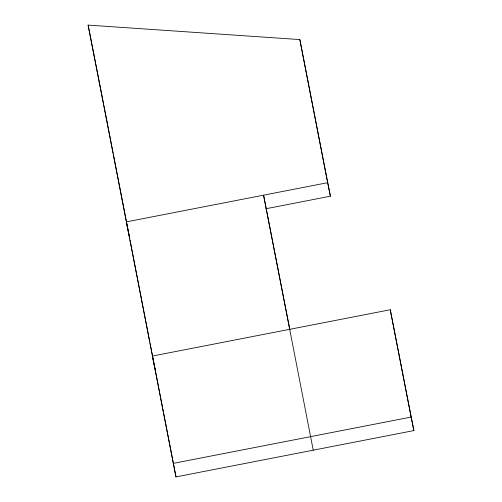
<?xml version="1.0" encoding="UTF-8"?>
<svg xmlns="http://www.w3.org/2000/svg" width="502" height="502" viewBox="0 0 502 502"><rect width="100%" height="100%" fill="white"/><g stroke="black" fill="none" stroke-linecap="round" stroke-linejoin="round"><path stroke-width="0.75" d="M265.872 208.763L330.41 196.2L327.618 182.697L126.303 221.884L129.102 235.388M330.41 196.2L299.838 39.583L88.114 25.1L175.976 476.9L413.886 430.584L390.261 309.747L152.344 356.056L155.143 369.56M173.177 463.396L411.094 417.08L413.886 430.584M313.235 450.181L263.563 195.165L289.867 329.808M88.114 25.1L103.588 103.945M390.261 309.747L411.094 417.08M299.838 39.583L327.618 182.697M103.889 105.483L113.138 153.141M113.439 154.679L129.698 238.456M129.993 239.987L149.784 341.962M150.085 343.493L163.326 411.728M163.627 413.265L175.976 476.9"/></g></svg>
